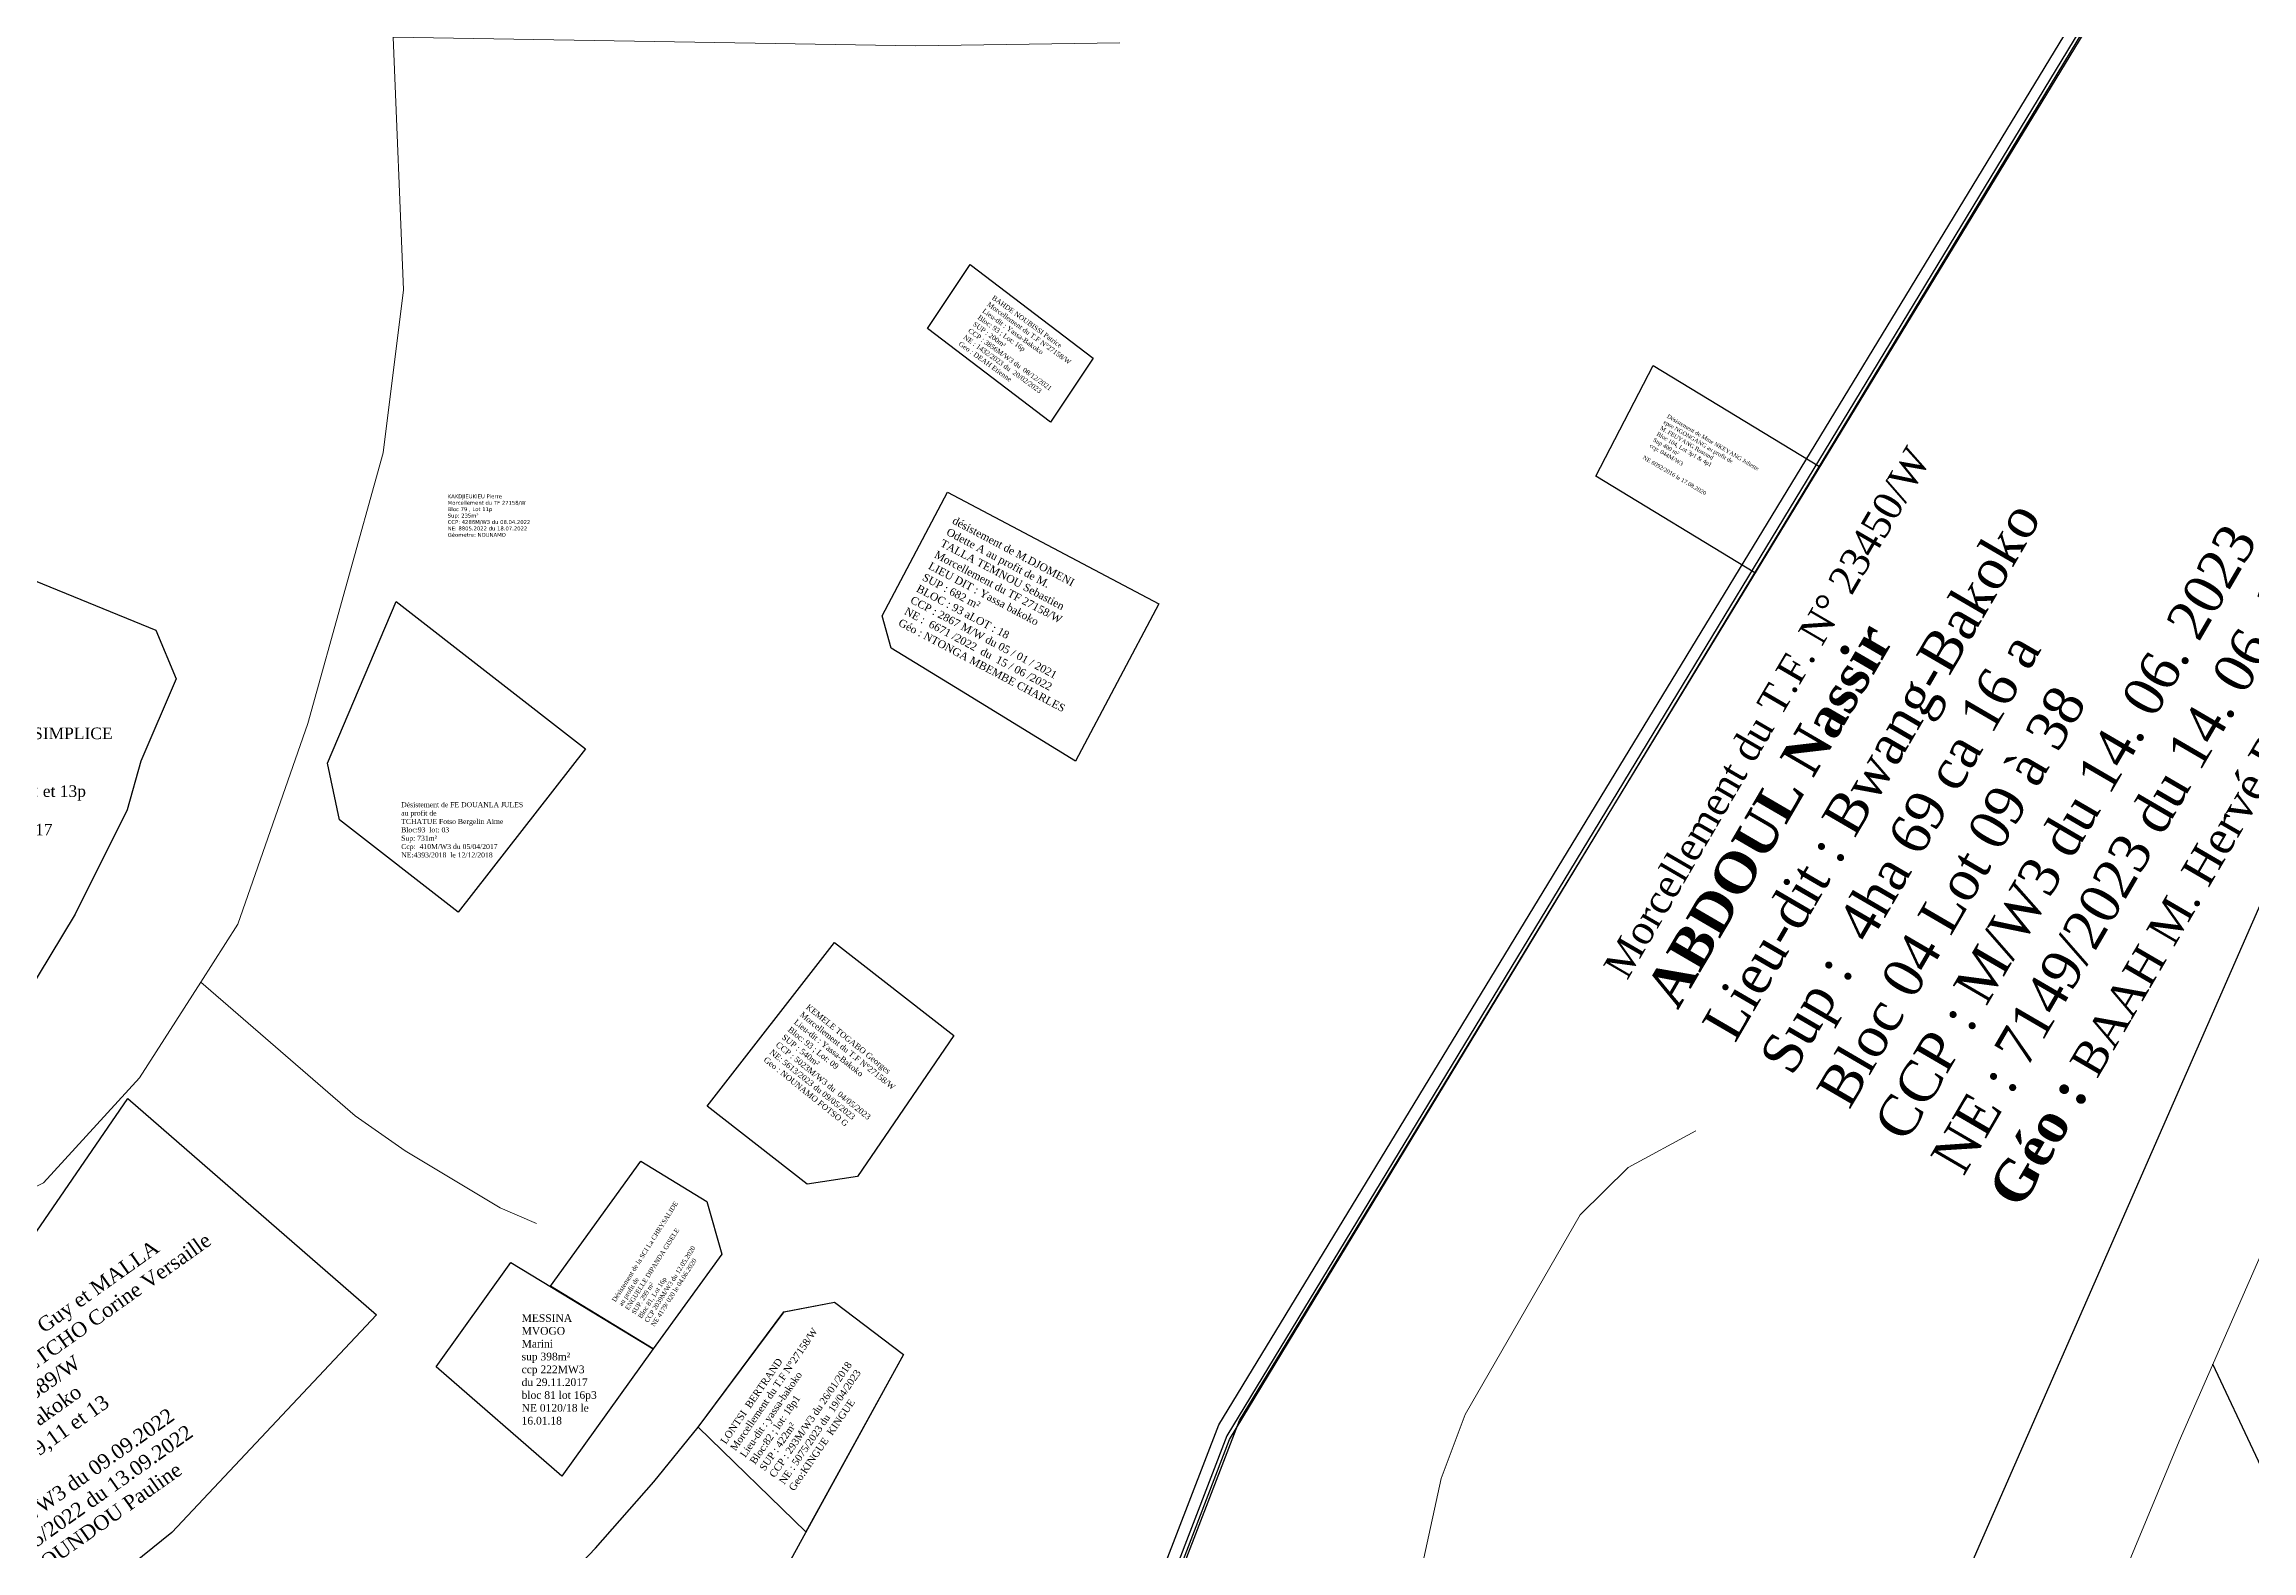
# Model space of a CAD drawing. Header units: millimetres. Extents: x 590121 to 927379, y 438565 to 1441738.
# Drawn here: x 591499.2 to 591785.9, y 440903.6 to 441099.3 of the extents above; entities that cross this region are included whole.
import ezdxf

# ---------------------------------------------------------------- set-up
doc = ezdxf.new("R2010")
doc.units = ezdxf.units.MM
doc.header["$LTSCALE"] = 10
doc.layers.add('end maj 26 02 2021', color=30, linetype='Continuous')
doc.layers.add('MAJ APRES LE 13.01.2023', color=222, linetype='Continuous', lineweight=30)
doc.layers.add('Roads_others', color=24, linetype='Continuous', lineweight=9)
doc.styles.get("Standard").update_dxf_attribs({"font": 'arial.ttf'})
doc.styles.add('Times 1.0', font='times.ttf', dxfattribs={"width": 0.99, "height": 1})
doc.styles.add('Times 1.5', font='times.ttf', dxfattribs={"width": 0.99, "height": 0.75})

msp = doc.modelspace()

# ---------------------------------------------------------------- linework, layer by layer
msp.add_line((591820.77, 440842.9), (591780.87, 440927.81))
at = {"flags": 128}
for points in [[(591949.37, 439917.83), (591726.55, 440054.65), (591502.23, 440531.87), (591651.73, 440919.94), (591785.08, 441139.12), (591749.37, 441478.9), (591540.58, 441918.29), (591882.02, 441760.22)], [(591949.37, 439917.83), (591726.55, 440054.65), (591502.23, 440531.87), (591651.73, 440919.94), (591785.08, 441139.12), (591749.37, 441478.9), (591540.58, 441918.29), (591882.02, 441760.22)], [(591949.37, 439917.83), (591726.55, 440054.65), (591502.23, 440531.87), (591651.73, 440919.94), (591785.08, 441139.12), (591749.37, 441478.9), (591540.58, 441918.29), (591882.02, 441760.22)], [(591952.09, 439918.41), (591729.27, 440055.23), (591504.95, 440532.45), (591654.45, 440920.52), (591787.8, 441139.7), (591752.09, 441479.48), (591543.3, 441918.87), (591884.74, 441760.8)], [(591952.09, 439918.41), (591729.27, 440055.23), (591504.95, 440532.45), (591654.45, 440920.52), (591787.8, 441139.7), (591752.09, 441479.48), (591543.3, 441918.87), (591884.74, 441760.8)], [(591952.09, 439918.41), (591729.27, 440055.23), (591504.95, 440532.45), (591654.45, 440920.52), (591787.8, 441139.7), (591752.09, 441479.48), (591543.3, 441918.87), (591884.74, 441760.8)]]:
    msp.add_lwpolyline(points, dxfattribs=at)
for points in [[(591619.45, 441070.7), (591635.44, 441058.51), (591629.87, 441050.23), (591613.93, 441062.38)], [(591601.82, 440982.59), (591617.33, 440970.51), (591604.83, 440952.19), (591598.29, 440951.23), (591585.3, 440961.36)], [(591510.04, 440962.36), (591542.36, 440934.22), (591515.74, 440905.96), (591477.41, 440875.04), (591457.92, 440909.93), (591495.65, 440941.36)], [(591601.85, 440935.86), (591610.78, 440929.08), (591598.11, 440906.03), (591584.13, 440919.65), (591595.27, 440934.64)]]:
    msp.add_lwpolyline(points, close=True, dxfattribs=at)
at = {"color": 5, "flags": 128}
msp.add_lwpolyline([(591616.53, 441041.1), (591643.94, 441026.6), (591633.13, 441006.18), (591618.31, 441015.25), (591609.19, 441020.84), (591608.04, 441025.05)], close=True, dxfattribs=at)
at = {"layer": 'end maj 26 02 2021', "color": 150, "lineweight": -3, "flags": 128}
for points in [[(591708.17, 441057.59), (591729.77, 441044.46), (591721.36, 441030.64), (591700.71, 441043.19)], [(591708.17, 441057.59), (591729.77, 441044.46), (591721.36, 441030.64), (591700.71, 441043.19)], [(591576.68, 440954.18), (591585.24, 440948.95), (591587.21, 440942.12), (591578.29, 440929.8), (591564.94, 440937.96)], [(591576.68, 440954.18), (591585.24, 440948.95), (591587.21, 440942.12), (591578.29, 440929.8), (591564.94, 440937.96)]]:
    msp.add_lwpolyline(points, close=True, dxfattribs=at)
at = {"layer": 'end maj 26 02 2021', "color": 150}
for points in [[(591487.89, 441029.96), (591497.04, 441029.97), (591513.66, 441023.18), (591516.31, 441016.85), (591511.73, 441006.17), (591509.96, 440999.84), (591503.22, 440986.29), (591496.74, 440975.59), (591488.51, 440964.36), (591480.86, 440955.55), (591470.68, 440980.7), (591455.96, 441017.03)], [(591487.89, 441029.96), (591497.04, 441029.97), (591513.66, 441023.18), (591516.31, 441016.85), (591511.73, 441006.17), (591509.96, 440999.84), (591503.22, 440986.29), (591496.74, 440975.59), (591488.51, 440964.36), (591480.86, 440955.55), (591470.68, 440980.7), (591455.96, 441017.03)], [(591544.89, 441026.9), (591569.47, 441007.78), (591552.94, 440986.54), (591537.53, 440998.54), (591535.96, 441005.92)], [(591544.89, 441026.9), (591569.47, 441007.78), (591552.94, 440986.54), (591537.53, 440998.54), (591535.96, 441005.92)]]:
    msp.add_lwpolyline(points, close=True, dxfattribs=at)
at = {"layer": 'end maj 26 02 2021', "color": 150, "flags": 128}
msp.add_lwpolyline([(591559.8, 440941.02), (591578.29, 440929.8), (591566.42, 440913.29), (591550.08, 440927.5)], close=True, dxfattribs=at)
msp.add_lwpolyline([(591559.8, 440941.02), (591578.29, 440929.8), (591566.42, 440913.29), (591550.08, 440927.5)], close=True, dxfattribs=at)
at = {"layer": 'end maj 26 02 2021', "linetype": 'ByBlock', "ltscale": 0.0014, "flags": 128}
msp.add_lwpolyline([(591595.29, 440934.64), (591601.85, 440935.86), (591610.78, 440929.09), (591509.28, 440744.29), (591436.77, 440747.94), (591409.35, 440749.85), (591385.07, 440756.59), (591359.76, 440784.47), (591354.19, 440802.05), (591354.16, 440810.03), (591359.23, 440816.46), (591423.45, 440824.51), (591445.43, 440828.95), (591482.2, 440840.91), (591512.08, 440856.11), (591537.99, 440873.2), (591547.62, 440880.76), (591553.35, 440885.61), (591560.4, 440893.35), (591566.33, 440899.24), (591570.77, 440903.91), (591578.36, 440912.56), (591584.14, 440919.65)], close=True, dxfattribs=at)
at = {"layer": 'MAJ APRES LE 13.01.2023', "flags": 128}
msp.add_lwpolyline([(591996.36, 441714.97), (591540.46, 441916.74), (591749.76, 441477.59), (591785.86, 441137.85), (591652.77, 440918.52), (591503.72, 440530.28), (591728.59, 440053.32), (591951.57, 439916.75)], dxfattribs=at)
at = {"layer": 'MAJ APRES LE 13.01.2023', "color": 232, "lineweight": 30, "flags": 128}
for points in [[(591836.51, 441313.66), (591820.35, 441198.27), (591869.85, 441176.57), (591678.81, 440740.62), (591671.82, 440736.31), (591585.35, 440741.11), (591653.15, 440918.06), (591786.1, 441137.48), (591767.76, 441309.01)], [(591601.85, 440935.86), (591610.78, 440929.08), (591598.11, 440906.03), (591584.13, 440919.65), (591595.27, 440934.64)]]:
    msp.add_lwpolyline(points, close=True, dxfattribs=at)
at = {"layer": 'Roads_others'}
for points in [[(591517.09, 441392.74), (591524.7, 441289.3), (591536.96, 441191.33), (591544.49, 441100.24), (591545.86, 441067.4), (591543.21, 441046.24), (591533.41, 441011.04), (591524.35, 440985), (591519.53, 440977.47), (591511.57, 440965.03), (591499.07, 440951.4), (591480.48, 440941.92), (591460.98, 440933.17), (591433.3, 440925.31), (591341.75, 440907.03), (591193.32, 440889.87)], [(591995.7, 441316.31), (591991.24, 441308.4), (591982.84, 441292.64), (591977.71, 441288.27), (591936.05, 441263.17), (591925.78, 441255.46), (591921.92, 441247.32), (591902.17, 441196.87), (591873.2, 441136.79), (591849.87, 441081.31), (591827.3, 441029.53), (591801, 440973.74), (591776.49, 440917.81), (591736.83, 440822.38), (591705.04, 440758.31), (591702.66, 440749.29), (591702.82, 440738.93), (591704.91, 440734.35), (591722.19, 440724.2)], [(591544.49, 441100.24), (591612.39, 441099.12), (591638.91, 441099.47)], [(591519.53, 440977.47), (591539.56, 440960.09), (591546.05, 440955.52), (591558.42, 440948.14), (591563.12, 440946.12)], [(591713.69, 440958.12), (591704.91, 440953.38), (591698.67, 440947.24), (591683.73, 440921.27), (591680.62, 440912.98), (591667.12, 440850.85), (591657.48, 440818.75), (591651.54, 440807.21), (591625.52, 440768.29), (591608.57, 440742.54), (591607.23, 440736.32), (591607.84, 440731.15)]]:
    msp.add_lwpolyline(points, dxfattribs=at)

# ---------------------------------------------------------------- texts
at = {"color": 3, "attachment_point": 1}
for s, insert, char_height, width, rotation in [('{\\fTimes New Roman|b0|i0|c0|p18;BAHDE NOUBISSI Patrice   \\P\\C1;Morcellement du T.F N°27158/W     \\P\\C256;Lieu-dit : Yassa-Bakoko\\PBloc: 93 ; Lot: 16p\\PSUP : 200m²\\PCCP : 3856M/W3 du  08/12/2021\\PNE : 1432/2023 du  20/02/2023\\P\\C1;Geo : DEAH Etienne}', (591622.58, 441066.75), 0.6332, 14.3721, 324.1762), ('{\\fTimes New Roman|b0|i0|c0|p18;KEMELE TOGABO Georges   \\P\\C1;Morcellement du T.F N°27158/W  \\P\\C256;Lieu-dit : Yassa-Bakoko\\PBloc: 93 ; Lot: 09\\PSUP : 540m²\\PCCP : 5023M/W3 du  04/05/2023\\PNE: 5613/2023 du 09/05/2023 \\P\\C1;Geo : NOUNAMO FOTSO G  }', (591598.53, 440974.67), 0.7527, 18.9205, 321.1817)]:
    msp.add_mtext(s, dxfattribs=dict(at, insert=insert, char_height=char_height, width=width, rotation=rotation))
at = {"insert": (591551.59, 441040.82), "char_height": 0.5, "width": 15.0384, "attachment_point": 1}
msp.add_mtext('{\\fVerdana|b0|i0|c0|p34;KAKDJIEUKIEU Pierre\\PMorcellement du TF 27158/W\\PBloc 79 , Lot 11p\\PSup: 235m²\\PCCP: 4286M/W3 du 08.04.2022\\PNE: 8805.2022 du 18.07.2022\\PGéometre: NOUNAMO}', dxfattribs=at)
at = {"insert": (591617.51, 441037.99), "char_height": 1, "attachment_point": 1, "rotation": 332.1269}
msp.add_mtext_dynamic_manual_height_columns('{\\fTimes New Roman|b0|i0|c0|p18;\\C1;désistement de M.DJOMENI\\POdette A\\C256; au profit de M.\\PTALLA TEMNOU Sebastien  \\P\\C1;Morcellement du TF 27158/W  \\P\\C256;LIEU DIT : Yassa bakoko \\PSUP : 682 m²\\PBLOC : 93 aLOT : 18   \\PCCP : 2867 M/W du 05 / 01 / 2021 \\PNE :  6671 /2022  du  15 / 06 /2022\\PGéo : NTONGA MBEMBE CHARLES }', width=80.9882, gutter_width=12.5, heights=[20.87], dxfattribs=at)
at = {"layer": 'end maj 26 02 2021', "color": 150, "lineweight": -3, "insert": (591710.17, 441051.28), "char_height": 0.5326, "width": 27.4508, "attachment_point": 1, "rotation": 329.5693}
msp.add_mtext('{\\fTimes New Roman|b0|i0|c0|p18;\\C1;Désistement de \\C0;Mme NKEYANG Juliette\\Pepse NGONGANG \\C1;au profit de\\P\\C0;M. FEUYANG Rostand\\PBloc 104, Lot 3p1 & 4p1\\PSup 400 m²\\Pccp: 044M/W3\\Pdu 08/09/2016\\PNE 6092/2016 le 17.08.2020}', dxfattribs=at)
msp.add_mtext('{\\fTimes New Roman|b0|i0|c0|p18;\\C1;Désistement de \\C0;Mme NKEYANG Juliette\\Pepse NGONGANG \\C1;au profit de\\P\\C0;M. FEUYANG Rostand\\PBloc 104, Lot 3p1 & 4p1\\PSup 400 m²\\Pccp: 044M/W3\\Pdu 08/09/2016\\PNE 6092/2016 le 17.08.2020}', dxfattribs=at)
at = {"layer": 'end maj 26 02 2021', "attachment_point": 1}
for s, width, heights, insert, char_height in [('{\\fTimes New Roman|b0|i0|c0|p18;\\C1;Désistement de TCHOFFO SIMPLICE \\Pau profit de\\C256; \\PYAYA BOUBAKARI\\PBloc: 80    lot:  9p,10p,11,12 et 13p\\PSup: 2526m²\\PCcp: 136M/W3 du 27/09/2017\\PNE: 1379/2018 le 31/07/018}', 141.4048, [42.29], (591472.37, 441010.53), 1.5005), ('{\\fTimes New Roman|b0|i0|c0|p18;\\C1;Désistement de TCHOFFO SIMPLICE \\Pau profit de\\C256; \\PYAYA BOUBAKARI\\PBloc: 80    lot:  9p,10p,11,12 et 13p\\PSup: 2526m²\\PCcp: 136M/W3 du 27/09/2017\\PNE: 1379/2018 le 31/07/018}', 141.4048, [42.29], (591472.37, 441010.53), 1.5005), ('{\\fTimes New Roman|b0|i0|c0|p18;\\C1;Désistement de FE DOUANLA JULES\\Pau profit de\\C256;\\PTCHATUE Fotso Bergelin Aime\\PBloc:93  lot: 03\\PSup: 731m²\\PCcp:  410M/W3 du 05/04/2017\\PNE:4393/2018  le 12/12/2018}', 132.1813, [32.76], (591545.55, 441000.84), 0.6528), ('{\\fTimes New Roman|b0|i0|c0|p18;\\C1;Désistement de FE DOUANLA JULES\\Pau profit de\\C256;\\PTCHATUE Fotso Bergelin Aime\\PBloc:93  lot: 03\\PSup: 731m²\\PCcp:  410M/W3 du 05/04/2017\\PNE:4393/2018  le 12/12/2018}', 132.1813, [32.76], (591545.55, 441000.84), 0.6528)]:
    msp.add_mtext_dynamic_manual_height_columns(s, width=width, gutter_width=12.5, heights=heights, dxfattribs=dict(at, insert=insert, char_height=char_height))
at = {"layer": 'end maj 26 02 2021', "color": 150, "linetype": 'ByBlock', "lineweight": -3, "ltscale": 0.0014, "insert": (591572.88, 440936.17), "char_height": 0.6, "width": 25.0476, "attachment_point": 1, "rotation": 57.6535, "style": 'Times 1.0'}
msp.add_mtext('{\\C1;Désistement de la SCI La CHRYSALIDE\\Pau profit de\\P\\C256;ENGUELLE DIPANDA GISELE\\PSUP. 299 m²\\PBloc 81, Lot 16p\\PCCP 2039M/W3 du 12.05.2020\\PNE 4179/ 020 le 04.06.2020}', dxfattribs=at)
msp.add_mtext('{\\C1;Désistement de la SCI La CHRYSALIDE\\Pau profit de\\P\\C256;ENGUELLE DIPANDA GISELE\\PSUP. 299 m²\\PBloc 81, Lot 16p\\PCCP 2039M/W3 du 12.05.2020\\PNE 4179/ 020 le 04.06.2020}', dxfattribs=at)
at = {"layer": 'end maj 26 02 2021', "linetype": 'ByBlock', "insert": (591475.86, 440917.59), "char_height": 1.8954, "width": 124.7411, "attachment_point": 1, "rotation": 35.3763}
msp.add_mtext('{\\fTimes New Roman|b0|i0|c0|p18;NOUME TCHETCHO Guy et MALLA\\Pépse NOUME TCHETCHO Corine Versaille\\P\\C1;Mutation du T.F 3889/W\\P\\C7;Lieu dit: Yassa-bakoko\\P\\C256;Bloc: 81 ; Lot: 9,11 et 13\\PSup: 3250m²\\PCCP: 4639/W3 du 09.09.2022\\PN.E: 8845/2022 du 13.09.2022\\PGeo: ELOUNDOU Pauline}', dxfattribs=at)
at = {"layer": 'end maj 26 02 2021', "color": 150, "linetype": 'ByBlock', "lineweight": -3, "ltscale": 0.0014, "insert": (591561.19, 440934.32), "char_height": 1, "width": 9.7528, "attachment_point": 1, "style": 'Times 1.0'}
msp.add_mtext('MESSINA MVOGO Marini\\Psup 398m²\\Pccp 222MW3 du 29.11.2017\\Pbloc 81 lot 16p3\\PNE 0120/18 le 16.01.18', dxfattribs=at)
msp.add_mtext('MESSINA MVOGO Marini\\Psup 398m²\\Pccp 222MW3 du 29.11.2017\\Pbloc 81 lot 16p3\\PNE 0120/18 le 16.01.18', dxfattribs=at)
at = {"layer": 'MAJ APRES LE 13.01.2023', "color": 232, "lineweight": 30, "insert": (591756, 440947.75), "char_height": 4.29238, "width": 187.6262, "attachment_point": 7, "rotation": 59.7503, "style": 'Times 1.5'}
msp.add_mtext('\\A1;{\\fTimes New Roman|b0|i0|c186|p18;\\H0.8667x;\\C1;Morcellement du T.F. N° \\fTimes New Roman|b0|i0|c0|p18;23450\\fTimes New Roman|b0|i0|c186|p18;/W\\fTimes New Roman|b0|i0|c0|p18;\\C256; \\P\\fTimes New Roman|b1|i0|c0|p18;\\H1.385x;\\C7;ABDOUL Nassir\\P\\fTimes New Roman|b0|i0|c0|p18;Lieu-dit : Bwang-Bakoko\\PSup :  4ha 69 ca 16 a\\PBloc 04 Lot 09 à 38\\PCCP : M/W3 du 14. 06. 2023\\PNE : 7149/2023 du 14. 06. 2023\\P\\fTimes New Roman|b1|i0|c0|p18;\\C1;Géo : \\A0;\\fTimes New Roman|b0|i0|c186|p18;\\H0.8333x;BAAH M. Hervé Donald}', dxfattribs=at)
at = {"layer": 'MAJ APRES LE 13.01.2023', "color": 232, "lineweight": 30, "insert": (591586.95, 440917.87), "char_height": 0.9218, "width": 20.0094, "attachment_point": 1, "rotation": 55.5798}
msp.add_mtext('{\\fTimes New Roman|b0|i0|c0|p18;LONTSI  BERTRAND\\P\\C1;Morcellement du T.F N°27158/W     \\P\\C256;Lieu-dit : yassa-bakoko\\PBloc:82 ; lot: 18p1\\PSUP : 422m²\\PCCP : 293M/W3 du 26/01/2018\\PNE : 5075/2023 du  19/04/2023\\P\\C1;Geo:KINGUE  KINGUE}', dxfattribs=at)
msp.add_mtext('{\\fTimes New Roman|b0|i0|c0|p18;LONTSI  BERTRAND\\P\\C1;Morcellement du T.F N°27158/W     \\P\\C256;Lieu-dit : yassa-bakoko\\PBloc:82 ; lot: 18p1\\PSUP : 422m²\\PCCP : 293M/W3 du 26/01/2018\\PNE : 5075/2023 du  19/04/2023\\P\\C1;Geo:KINGUE  KINGUE}', dxfattribs=at)

doc.saveas('drawing.dxf')
